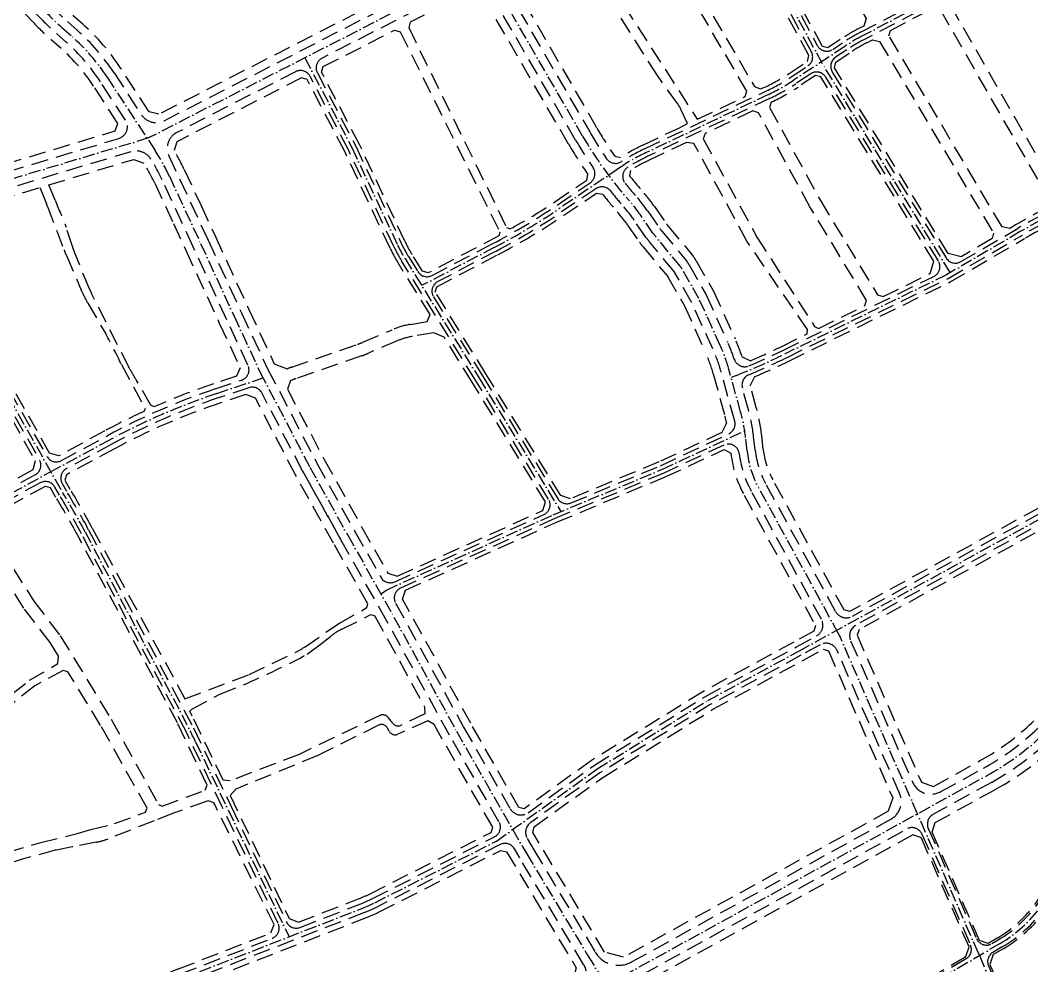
# Model space of a CAD drawing. Header units: metres. Extents: x 566107 to 571261, y 2062953 to 2068466.
# Drawn here: x 568967 to 569713, y 2066854 to 2067551 of the extents above; entities that cross this region are included whole.
import ezdxf

# ---------------------------------------------------------------- set-up
doc = ezdxf.new("R2010")
doc.units = ezdxf.units.M
doc.linetypes.add('ACAD_ISO10W100', pattern=[18.5, 12, -3, 0.5, -3])
doc.linetypes.add('HIDDEN', pattern=[0.375, 0.25, -0.125])
for name, color, linetype in [('LogDg phu', 7, 'CONTINUOUS'), ('TimDg', 222, 'CONTINUOUS'), ('ViaHeSphu', 32, 'CONTINUOUS')]:
    doc.layers.add(name, color=color, linetype=linetype)

msp = doc.modelspace()

# ---------------------------------------------------------------- linework, layer by layer
at = {"layer": 'LogDg phu', "linetype": 'HIDDEN', "ltscale": 50}
for points in [[(568671.428, 2067351.758, -0.0086696), (568723.675, 2067368.93), (569039.208, 2067463.815, 0.5009543), (569044.15, 2067477.358), (569025.723, 2067505.547, 0.0666957), (569000.731, 2067534.498), (568993.362, 2067541.032, -0.0225735), (568980.023, 2067553.982), (568892.578, 2067646.9, 0.0159791), (568883.798, 2067655.651), (568865.538, 2067672.725), (568849.497, 2067688.096, -0.0581151), (568819.095, 2067724.885), (568769.522, 2067801.464, -0.0374217), (568754.767, 2067828.492), (568726.235, 2067891.552), (568690.165, 2067959.709, 0.4146709), (568669.87, 2067965.94), (568448.804, 2067848.504, 0.3783489), (568444.617, 2067837.349), (568486.511, 2067727.493, 0.022817), (568595.367, 2067477.01), (568653.028, 2067359.325, 0.3792893), (568671.428, 2067351.758)], [(569146.888, 2067789.033), (569023.979, 2067743.93, 0.0155472), (569009.734, 2067738.194, 0.0215625), (568990.625, 2067728.798), (568894.624, 2067676.336, 0.5089757), (568892.959, 2067663.508, -0.0143694), (568901.317, 2067655.124), (568988.762, 2067562.206, 0.0225735), (569001.324, 2067550.011), (569008.692, 2067543.477, -0.0666957), (569035.768, 2067512.113), (569055.917, 2067481.289, 0.3835598), (569072.723, 2067476.83), (569286.97, 2067586.517, 0.4181297), (569293.393, 2067606.883), (569191.757, 2067799.035, 0.3871059), (569181.621, 2067802.684, -0.0093028), (569146.888, 2067789.033)], [(569648.022, 2067574.397), (569696.641, 2067602.735, 0.3942782), (569699.784, 2067613.192), (569626.26, 2067761.896, 0.4407226), (569607.825, 2067767.225), (569596.317, 2067760.187, 0.012059), (569586.428, 2067753.808), (569517.764, 2067707.127, 0.0163914), (569504.84, 2067697.707), (569482.156, 2067680.006, 0.3660857), (569480.04, 2067669.895), (569554.42, 2067532.296, 0.4408438), (569565.88, 2067529.433), (569573.031, 2067534.176, -0.0263057), (569586.887, 2067542.351), (569641.934, 2067571.039, 0.0118258), (569648.022, 2067574.397)], [(569399.096, 2067448.823, 0.4039856), (569409.993, 2067446.64, -0.0317387), (569426.959, 2067456.058), (569517.06, 2067498.838, 0.0355978), (569535.259, 2067509.124), (569547.471, 2067517.224, 0.3880755), (569550.087, 2067527.695), (569476.392, 2067664.026, 0.4486456), (569464.761, 2067666.771, -0.0337608), (569440.987, 2067652.385), (569331.04, 2067595.608, 0.4286737), (569324.948, 2067574.752), (569386.582, 2067468.539, 0.019865), (569399.096, 2067448.823)], [(569702.705, 2067397.645, -0.0479607), (569772.758, 2067429.932, 0.4011957), (569777.783, 2067439.782, 0.0419759), (569747.434, 2067516.819), (569709.558, 2067593.425, 0.434434), (569698.358, 2067596.791), (569651.043, 2067569.213, -0.0118258), (569644.707, 2067565.718), (569589.66, 2067537.03, 0.0263057), (569576.347, 2067529.176), (569567.922, 2067523.588, 0.4035974), (569565.52, 2067512.745), (569649.428, 2067375.652, 0.4079255), (569660.28, 2067372.917), (569702.705, 2067397.645)], [(569376.203, 2067462.516), (569313.463, 2067570.635, 0.3988835), (569293.654, 2067576.458), (569189.156, 2067522.959, 0.4168824), (569185.715, 2067512.127), (569214.038, 2067458.025), (569247.513, 2067386.641, 0.029171), (569252.903, 2067376.699), (569259.787, 2067365.599, 0.3931575), (569270.3, 2067362.729), (569314.739, 2067386.019, 0.0280259), (569362.524, 2067414.582), (569386.937, 2067431.098, 0.4169593), (569389.038, 2067442.269, -0.0195931), (569376.203, 2067462.516)], [(569242.08, 2067384.093), (569208.661, 2067455.359), (569180.306, 2067509.522, 0.4115498), (569169.573, 2067512.933), (569082.013, 2067468.105, 0.4030459), (569076.147, 2067451.056), (569105.058, 2067388.825), (569129.725, 2067335.171), (569148.982, 2067293.945), (569185.393, 2067224.275), (569213.346, 2067174.052), (569232.485, 2067140.21, 0.3876817), (569242.735, 2067136.855), (569352.67, 2067186.382, 0.4519987), (569356.202, 2067197.861), (569302.4, 2067285.507), (569247.804, 2067373.537, -0.029171), (569242.08, 2067384.093)], [(569529.544, 2067307.711), (569640.447, 2067362.078, 0.441856), (569643.749, 2067373.438), (569560.82, 2067508.929, 0.42491), (569549.575, 2067511.42), (569538.575, 2067504.124, -0.0355978), (569519.633, 2067493.418), (569429.532, 2067450.638, 0.0288157), (569414.683, 2067442.508, 0.4509902), (569412.714, 2067430.678, 0.0100579), (569420.356, 2067421.652, -0.0289969), (569429.363, 2067410.158), (569438.193, 2067397.435, 0.021549), (569439.809, 2067395.308), (569457.997, 2067373.4, -0.0441501), (569459.901, 2067370.645), (569472.458, 2067348.53), (569488.325, 2067313.584, -0.0269775), (569493.267, 2067300.928, 0.4381152), (569503.975, 2067296.061, 0.0141364), (569529.544, 2067307.711)], [(569401.841, 2067425.045, 0.391112), (569391.109, 2067426.677), (569365.886, 2067409.613, -0.0280259), (569317.524, 2067380.704), (569274.498, 2067358.156, 0.4355879), (569271.413, 2067346.853), (569307.506, 2067288.658), (569363.02, 2067198.223, 0.3693976), (569372.918, 2067195.025), (569438.725, 2067222.472), (569489.224, 2067246.01, 0.3662225), (569493.555, 2067255.391), (569483.481, 2067291.853, 0.0391805), (569477.399, 2067308.623), (569461.755, 2067343.076), (569449.466, 2067364.72, 0.0441501), (569448.764, 2067365.735), (569430.576, 2067387.643, -0.021549), (569428.335, 2067390.593), (569419.504, 2067403.316, 0.0289969), (569411.355, 2067413.715, -0.0120892), (569401.841, 2067425.045)], [(568823.881, 2067148.235, -0.3761676), (568814.313, 2067152.668), (568804.645, 2067174.477), (568786.326, 2067220.241), (568759.311, 2067285.365), (568735.308, 2067351.058, -0.4313642), (568740.519, 2067361.465), (568873.635, 2067401.494, -0.3516647), (568882.919, 2067397.74), (568899.223, 2067368.613, 0.0270689), (568934.895, 2067307.761), (568980.724, 2067226.729, -0.4187822), (568977.59, 2067215.767), (568946.094, 2067198.595, -0.0526551), (568823.881, 2067148.235)], [(569112.547, 2067272.384, 0.0430808), (569034.19, 2067238.421), (569000.626, 2067220.298, 0.4199716), (568997.463, 2067209.321), (569000.639, 2067203.706, -0.0163767), (569016.995, 2067175.112), (569094.256, 2067029.145), (569122.092, 2066971.094), (569162.882, 2066886.026, 0.3920925), (569172.996, 2066882.029), (569217.87, 2066899.486, 0.0242973), (569226.43, 2066903.305), (569316.347, 2066948.773, 0.4295299), (569319.679, 2066959.888), (569283.086, 2067023.771), (569236.961, 2067107.919), (569202.88, 2067168.18), (569174.831, 2067218.577), (569144.785, 2067276.068, 0.3684589), (569135.157, 2067279.949), (569112.547, 2067272.384)], [(569328.036, 2066969.441, 0.4443414), (569341.089, 2066966.6), (569390.112, 2067001.742), (569471.988, 2067052.33), (569539.082, 2067088.837), (569553.918, 2067096.965, 0.4140568), (569557.489, 2067109.179), (569505.791, 2067203.656, -0.0942849), (569496.822, 2067231.4, 0.5086893), (569485.504, 2067237.656), (569441.148, 2067216.982), (569360.964, 2067183.538), (569247.14, 2067132.258, 0.4372874), (569243.411, 2067121.119), (569293.555, 2067029.638), (569328.036, 2066969.441, 0.0272626)], [(568949.445, 2067192.449, -0.0516709), (568828.732, 2067142.392, 0.4520495), (568823.704, 2067131.484), (568889.757, 2066982.485), (568964.104, 2066821.204, 0.0332387), (568983.135, 2066786.731, 0.4203516), (568995.729, 2066784.125, 0.0197184), (569014.601, 2066797.92), (569058.436, 2066832.694, -0.073662), (569084.788, 2066847.714), (569152.434, 2066874.03, 0.4366861), (569156.747, 2066884.945), (569115.749, 2066970.444), (569088.898, 2067026.443), (569011.692, 2067172.305, 0.0164333), (568995.472, 2067200.654), (568992.048, 2067206.707, 0.4096597), (568981.256, 2067209.793), (568949.445, 2067192.449)], [(569645.59, 2066982.149), (569677.079, 2066999.487, 0.2160258), (569772.969, 2067127.707), (569787.045, 2067191.628, 0.0059067), (569789.421, 2067203.055, 0.6357445), (569777.725, 2067211.606), (569582.963, 2067104.897, 0.3884731), (569579.043, 2067093.396), (569624.613, 2066989.275, 0.4410518), (569645.59, 2066982.149)], [(569390.678, 2066863.766, 0.4032228), (569417.468, 2066856.545), (569608.646, 2066961.808, 0.3878751), (569615.152, 2066980.962), (569569.119, 2067086.141, 0.4404312), (569556.55, 2067090.425), (569542.437, 2067082.693), (569475.503, 2067046.273), (569393.996, 2066995.913), (569343.093, 2066959.423, 0.3847142), (569340.527, 2066947.635), (569345.322, 2066939.263), (569390.678, 2066863.766)], [(569687.805, 2066872.761, 0.2073264), (569733.197, 2066935.117), (569750.764, 2067014.08, 0.7539788), (569730.488, 2067025.093, -0.0729203), (569682.867, 2066988.975), (569639.791, 2066965.258, 0.3878751), (569636.321, 2066955.042), (569671.888, 2066873.777, 0.449859), (569683.28, 2066870.093), (569687.805, 2066872.761)], [(569667.456, 2066868.938, -0.3794445), (569664.19, 2066858.839), (569473.61, 2066746.483, -0.4053977), (569462.782, 2066749.105), (569433.577, 2066795.388), (569418.568, 2066819.326, -0.4309336), (569425.866, 2066847.471), (569620.44, 2066954.603, -0.4410518), (569631.627, 2066950.802), (569667.456, 2066868.938)], [(569000.353, 2066778.8, 0.4548206), (568998.88, 2066766.831), (569079.895, 2066676.532, 0.3503929), (569090.977, 2066674.682), (569376.562, 2066833.889, 0.4237377), (569382.116, 2066854.715), (569334.972, 2066933.191), (569331.126, 2066939.904, 0.3990614), (569320.574, 2066943.067), (569229.589, 2066897.058, -0.0242973), (569220.408, 2066892.962), (569087.325, 2066841.191, 0.0736126), (569062.771, 2066827.198), (569018.952, 2066792.436, -0.0190034), (569000.353, 2066778.8)], [(569739.053, 2066933.81, -0.2073377), (569690.852, 2066867.592), (569684.017, 2066863.563, 0.3754266), (569680.707, 2066853.567), (569750.546, 2066687.68, -0.1293563)]]:
    msp.add_lwpolyline(points, format="xyb", dxfattribs=at)
msp.add_lwpolyline([(568890.537, 2067396.415), (568904.508, 2067371.454, 0.0271893), (568940.015, 2067310.897), (568986.139, 2067229.344, 0.4084788), (568996.903, 2067226.243), (569030.864, 2067244.581, -0.0430808), (569110.325, 2067279.022), (569129.825, 2067285.546, 0.4480396), (569134.535, 2067296.519), (569118.838, 2067330.126), (569094.165, 2067383.79), (569071.156, 2067433.318, 0.0297455), (569063.034, 2067448.386, 0.3394724), (569048.234, 2067453.998), (568895.214, 2067407.983, 0.4796569)], format="xyb", close=True, dxfattribs=at)
at = {"layer": 'LogDg phu', "linetype": 'HIDDEN', "ltscale": 50, "elevation": 0}
msp.add_lwpolyline([(569503.849, 2067289.504, 0.0154612), (569532.185, 2067302.324), (569651.063, 2067360.6), (569705.726, 2067392.461, -0.0470049), (569773.307, 2067423.765, -0.4419747), (569783.733, 2067418.171, -0.0918237), (569795.037, 2067238.6, -0.2418835), (569784.791, 2067223.459), (569580.228, 2067111.38, -0.4143703), (569568.008, 2067114.953), (569516.318, 2067209.416, -0.0979313), (569508.617, 2067233.839), (569507.491, 2067244.018, 0.0398641), (569503.704, 2067263.717), (569499.209, 2067279.986, -0.3782379), (569503.849, 2067289.504)], format="xyb", dxfattribs=at)
at = {"layer": 'LogDg phu', "linetype": 'HIDDEN', "ltscale": 50}
msp.add_lwpolyline([(569174.831, 2067218.577), (569202.88, 2067168.18)], close=True, dxfattribs=at)
at = {"layer": 'TimDg', "linetype": 'ACAD_ISO10W100', "ltscale": 0.75}
for points in [[(569005.403, 2066622.535), (569083.995, 2066663.92), (569398.866, 2066839.454), (569679.973, 2066994.231, 0.2159494), (569778.829, 2067126.417), (569792.905, 2067190.337, 0.1706125), (569752.813, 2067519.478), (569303.943, 2068427.329)], [(569747.781, 2066686.516), (569675.006, 2066859.377, -0.0101776), (569673.298, 2066863.072), (569628.337, 2066965.801), (569570.964, 2067096.891, 0.0220388), (569570.187, 2067098.473), (569511.055, 2067206.536, -0.0979313), (569502.653, 2067233.179), (569501.527, 2067243.358, 0.0398641), (569497.921, 2067262.119), (569489.264, 2067293.451, 0.0391805), (569482.862, 2067311.104), (569467.107, 2067345.803), (569454.683, 2067367.682, 0.0441501), (569453.381, 2067369.568), (569435.193, 2067391.475, -0.021549), (569433.264, 2067394.014), (569424.434, 2067406.737, 0.0289969), (569415.856, 2067417.683, -0.0492558), (569381.393, 2067465.527), (569308.574, 2067591.015), (569001.505, 2068171.555)], [(569652.49, 2067364.904), (569558.373, 2067518.675), (569472.791, 2067676.998), (569373.066, 2067829.587, -0.0401189), (569350.079, 2067871.799), (569344.027, 2067885.407)], [(570000.73, 2067879.166, 0.1513235), (569630.698, 2067788.244), (569593.187, 2067765.306, 0.012059), (569583.055, 2067758.77), (569514.391, 2067712.089, 0.0163914), (569501.148, 2067702.437), (569469.506, 2067677.745, -0.0465201), (569438.234, 2067657.717), (569326.106, 2067599.813), (569061.072, 2067464.124), (568725.426, 2067363.191, 0.0112164), (568658.205, 2067340.716), (568610.566, 2067322.694), (568582.011, 2067310.556), (568402.083, 2067235.172), (568167.186, 2067135.332), (567925.54, 2067029.064)], [(570000.73, 2067879.166, 0.1513235), (569630.698, 2067788.244), (569593.187, 2067765.306, 0.012059), (569583.055, 2067758.77), (569514.391, 2067712.089, 0.0163914), (569501.148, 2067702.437), (569469.506, 2067677.745, -0.0465201), (569438.234, 2067657.717), (569326.106, 2067599.813), (569061.072, 2067464.124), (568725.426, 2067363.191, 0.0112164), (568658.205, 2067340.716), (568610.566, 2067322.694), (568582.011, 2067310.556), (568402.083, 2067235.172), (568167.186, 2067135.332), (567925.54, 2067029.064)], [(569709.623, 2067606.83), (569649.533, 2067571.805, -0.0118258), (569643.32, 2067568.378), (569588.273, 2067539.691, 0.0263057), (569574.689, 2067531.676), (569536.917, 2067506.624, -0.0355978), (569518.346, 2067496.128), (569428.246, 2067453.348, 0.0378946), (569408.532, 2067442.085), (569364.205, 2067412.097, -0.0280259), (569316.131, 2067383.361), (569262.63, 2067355.323)], [(568984.393, 2067558.094, 0.0225735), (568997.343, 2067545.521), (569004.712, 2067538.987, -0.0666957), (569030.746, 2067508.83), (569066.116, 2067454.721, -0.0360304), (569076.598, 2067435.846), (569099.611, 2067386.307), (569124.282, 2067332.649), (569143.602, 2067291.285), (569180.112, 2067221.426), (569208.113, 2067171.116), (569242.204, 2067110.838), (569288.321, 2067026.705), (569340.147, 2066936.227), (569384.979, 2066861.601), (569428.499, 2066792.194), (569480.316, 2066710.072), (569559.815, 2066583.131), (569591.012, 2066534.466), (569624.708, 2066478.983), (569638.558, 2066456.773, 0.255677), (569709.667, 2066416.756), (569750.962, 2066416.262)], [(569176.517, 2067523.228), (569211.349, 2067456.692), (569244.797, 2067385.367, 0.029171), (569250.353, 2067375.118), (569304.953, 2067287.082), (569365.387, 2067188.633)], [(569942.01, 2067447.034), (569895.875, 2067448.264, 0.0757981), (569806.138, 2067437.022), (569796.661, 2067434.338, 0.0630283), (569704.216, 2067395.053), (569649.645, 2067363.246), (569530.864, 2067305.017, -0.0197369), (569494.776, 2067289.06), (569490.901, 2067287.526)], [(568879.3, 2067410.349), (568901.866, 2067370.034, 0.0271289), (568937.455, 2067309.329), (568998.056, 2067202.18, -0.0164049), (569014.343, 2067173.708), (569086.933, 2067036.567, -0.0099258), (569095.869, 2067018.843), (569164.801, 2066875.086)], [(568757.866, 2067124.141), (568839.329, 2067149.567, 0.0491919), (568947.769, 2067195.522), (568988.478, 2067217.716), (569032.527, 2067241.501, -0.0430808), (569111.436, 2067275.703), (569145.746, 2067287.183)], [(568935.54, 2066749.258, 0.0782398), (569016.776, 2066795.178), (569060.604, 2066829.946, -0.073638), (569086.056, 2066844.452), (569219.139, 2066896.224, 0.0242973), (569228.01, 2066900.181), (569317.738, 2066945.554), (569392.054, 2066998.827), (569473.745, 2067049.301), (569540.759, 2067085.765), (569799.644, 2067227.606)], [(569778.829, 2067126.417), (569736.125, 2066934.463, -0.2073322), (569689.329, 2066870.177), (569469.926, 2066740.828, 0.1516132), (569430.077, 2066696.936), (569427.389, 2066691.172, -0.1421577), (569390.694, 2066649.219), (569095.087, 2066459.86)]]:
    msp.add_lwpolyline(points, format="xyb", dxfattribs=at)
msp.add_lwpolyline([(569232.54, 2067127.925), (569236.595, 2067130.798), (569359.732, 2067186.273), (569439.881, 2067219.701), (569500.9, 2067248.142)], dxfattribs=at)
at = {"layer": 'ViaHeSphu', "linetype": 'HIDDEN', "ltscale": 50}
for points in [[(569025.013, 2067741.114), (569113.933, 2067773.744), (569121.066, 2067771.102), (569124.383, 2067765.168), (569166.263, 2067696.538), (569186.273, 2067664.018), (569206.293, 2067626.758), (569233.339, 2067569.169), (569231.944, 2067565.087), (569068.835, 2067481.58), (569061.649, 2067483.487), (569040.79, 2067515.396, 0.0666957), (569012.673, 2067547.966), (569005.305, 2067554.5, -0.0225735), (568993.131, 2067566.318), (568905.686, 2067659.236, 0.0154442), (568896.422, 2067668.489), (568897.158, 2067674.302), (568992.064, 2067726.165, -0.0238738), (569013.009, 2067736.344, -0.0132366), (569025.013, 2067741.114)], [(568492.117, 2067729.631, 0.022817), (568600.755, 2067479.65), (568658.854, 2067361.072), (568668.538, 2067357.105, -0.0088261), (568721.923, 2067374.669), (569036.535, 2067469.277), (569038.588, 2067474.902), (569020.701, 2067502.264, 0.0666957), (568996.75, 2067530.009), (568989.381, 2067536.543, -0.0225735), (568975.654, 2067549.87), (568888.209, 2067642.788, 0.0159791)], [(569588.675, 2067546.666), (569585.5, 2067545.011, 0.0263057), (569571.372, 2067536.676), (569562.161, 2067530.567), (569558.235, 2067531.548), (569484.494, 2067667.966), (569486.058, 2067675.44), (569505.685, 2067690.756), (569509.549, 2067690.002), (569590.583, 2067552.104), (569588.675, 2067546.666)], [(569331.612, 2067589.151), (569328.894, 2067579.906), (569391.772, 2067471.55, 0.0215539), (569405.142, 2067450.641), (569409.401, 2067449.818, -0.0297867), (569425.672, 2067458.768), (569452.338, 2067471.429), (569458.701, 2067474.902), (569454.153, 2067484.639, 0.0466638), (569451.327, 2067489.459), (569436.477, 2067510.106), (569373.795, 2067609.402), (569372.148, 2067610.032), (569331.407, 2067589.045)], [(569771.434, 2067440.049), (569766.827, 2067431.002, 0.0190359), (569738.209, 2067419.338), (569733.983, 2067420.69), (569652.054, 2067562.877), (569653.157, 2067566.973), (569699.305, 2067593.871), (569703.227, 2067592.692), (569742.056, 2067514.159, -0.0409088), (569771.434, 2067440.049)], [(569701.194, 2067400.237), (569696.404, 2067397.445), (569690.792, 2067398.503), (569607.312, 2067539.47), (569608.424, 2067543.426), (569639.949, 2067559.855), (569645.232, 2067558.335), (569726.002, 2067417.655), (569724.636, 2067412.889, 0.0164073), (569701.194, 2067400.237)], [(569683.444, 2067389.891), (569660.589, 2067376.57), (569650.888, 2067379.015), (569567.128, 2067515.864), (569568.062, 2067520.081), (569578.005, 2067526.676, -0.0263057), (569591.046, 2067534.37), (569595.107, 2067536.486), (569600.393, 2067535.351), (569684.487, 2067393.971), (569683.444, 2067389.891)], [(569528.223, 2067310.405), (569546.926, 2067319.782), (569547.18, 2067322.857), (569502.508, 2067387.974), (569463.502, 2067460.154), (569458.102, 2067460.882), (569430.819, 2067447.928, 0.0280981), (569416.623, 2067440.182), (569415.952, 2067436.22, 0.0120187), (569424.856, 2067425.62, -0.0289969), (569434.292, 2067413.579), (569443.122, 2067400.856, 0.021549), (569444.426, 2067399.141), (569462.614, 2067377.233, -0.0441501), (569465.119, 2067373.608), (569477.809, 2067351.257), (569493.788, 2067316.065, -0.0273214), (569499.023, 2067302.634), (569505.097, 2067299.798, 0.0128778), (569528.223, 2067310.405)], [(569079.508, 2067401.1), (569088.718, 2067381.273), (569113.394, 2067327.603), (569128.784, 2067294.654), (569126.158, 2067288.537), (569109.056, 2067282.815, 0.0237024), (569065.266, 2067265.838), (569062.888, 2067267.094), (569052.079, 2067285.702, 0.0002793), (569046.806, 2067294.779), (569019.119, 2067349.545, -0.017795), (569017.545, 2067352.973), (569006.528, 2067379.785, -0.0382393), (569005.003, 2067383.97), (569000.521, 2067398.263, -0.007504), (568992.39, 2067418.191), (568987.523, 2067429.476), (569050.213, 2067448.328), (569057.719, 2067445.571, -0.0304728), (569065.715, 2067430.79), (569079.508, 2067401.1)], [(568980.989, 2067427.511), (568982.951, 2067422.902), (568985.895, 2067415.58, -0.0090442), (568986.668, 2067413.552), (568998.872, 2067381.526, 0.0060161), (569000.551, 2067377.453), (569011.53, 2067351.834, 0.0070069), (569016.38, 2067342.182), (569029.637, 2067319.569, -0.0154591), (569041.252, 2067297.035), (569058.591, 2067264.709), (569057.978, 2067262.608, 0.0154823), (569028.964, 2067248.101), (568995.071, 2067229.8), (568988.21, 2067231.776), (568942.574, 2067312.466, -0.0272501), (568907.151, 2067372.874), (568894.055, 2067396.272), (568896.401, 2067402.075), (568980.989, 2067427.511)], [(568932.335, 2067306.193), (568977.659, 2067226.055), (568975.731, 2067219.309), (568944.179, 2067202.107, -0.0527453), (568822.272, 2067151.919), (568818.176, 2067153.825), (568808.331, 2067176.031), (568790.03, 2067221.751), (568763.039, 2067286.819), (568740.014, 2067349.835), (568743.086, 2067355.971), (568875.054, 2067395.656), (568882.285, 2067392.732), (568896.58, 2067367.193, 0.0270093), (568932.335, 2067306.193)], [(569087.99, 2067050.63), (569087.99, 2067050.63), (569135.482, 2067068.493), (569169.34, 2067084.682, 0.0270372), (569176.618, 2067088.965), (569201.918, 2067106.378), (569222.274, 2067117.81), (569223.03, 2067120.528), (569197.648, 2067165.244), (569169.55, 2067215.728), (569140.055, 2067272.164), (569132.998, 2067275.009), (569113.816, 2067268.59, 0.0430808), (569036.091, 2067234.902), (569000.697, 2067215.791), (568999.534, 2067211.754), (569003.223, 2067205.232, -0.0163488), (569019.646, 2067176.515), (569087.99, 2067050.63)], [(568941.723, 2067183.796), (568940.648, 2067179.868), (568961.321, 2067146.714), (568976.516, 2067122.548), (568996.095, 2067097.098), (569033.634, 2067035.48), (569068.553, 2066972.524), (569071.26, 2066971.494), (569102.99, 2066983.206), (569104.508, 2066986.95), (569082.48, 2067032.888), (569009.04, 2067170.901, 0.016462), (568992.889, 2067199.127), (568988.983, 2067206.033), (568984.872, 2067207.208), (568951.359, 2067188.937, -0.0044949), (568941.723, 2067183.796)], [(569767.109, 2067128.998), (569784.123, 2067206.257), (569780.814, 2067208.737), (569585.265, 2067101.597), (569583.837, 2067097.407), (569631.255, 2066989.064), (569640.194, 2066986.027), (569674.185, 2067004.743, 0.2159494), (569767.109, 2067128.998)], [(568891.231, 2066996.427), (568907.109, 2067004.208, 0.0846883), (568915.294, 2067010.109), (568960.504, 2067054.315), (568973.331, 2067064.234), (568994.325, 2067076.61), (568994.679, 2067082.124), (568988.663, 2067091.998), (568969.123, 2067117.398), (568953.693, 2067141.938), (568932.587, 2067175.786), (568928.31, 2067177.003, -0.0411649), (568828.382, 2067138.142), (568826.72, 2067134.552), (568887.322, 2066997.849), (568891.231, 2066996.427)], [(569113.857, 2067054.049), (569131.201, 2067060.913, 0.0220941), (569178.183, 2067083.44), (569187.811, 2067090.58), (569195.454, 2067096.482, -0.0839342), (569203.765, 2067101.82), (569225.219, 2067112.625), (569227.993, 2067111.785), (569228.204, 2067111.413), (569264.741, 2067044.758), (569264.986, 2067039.435), (569247.436, 2067031.051, -0.3530245), (569241.327, 2067032.501), (569237.979, 2067036.825, 0.3541008), (569231.854, 2067038.266), (569172.249, 2067009.514), (569121.483, 2066990.1), (569116.11, 2066990.508), (569093.481, 2067037.701), (569091.534, 2067041.361), (569093.077, 2067043.037), (569113.857, 2067054.049)], [(569186.163, 2067008.72), (569186.163, 2067008.72), (569125.512, 2066984.031), (569121.47, 2066979.336), (569164.995, 2066888.558), (569171.817, 2066885.862), (569216.42, 2066903.214, 0.0242973), (569224.625, 2066906.874), (569313.838, 2066951.987), (569315.024, 2066955.943), (569277.852, 2067020.838), (569271.955, 2067031.596), (569267.119, 2067034.343), (569245.127, 2067024.496, -0.3968433), (569238.65, 2067026.748), (569237.516, 2067028.922, 0.4115089), (569230.826, 2067031.11), (569186.163, 2067008.72)], [(568991.783, 2066786.301, 0.0214809), (569012.115, 2066801.054), (569055.959, 2066835.835, -0.0736881), (569083.337, 2066851.442), (569151.342, 2066877.897), (569153.782, 2066884.19), (569109.981, 2066972.565), (569109.388, 2066973.778), (569105.246, 2066975.455), (569103.583, 2066974.856), (569079.49, 2066966.148), (569065.446, 2066960.61), (569031.331, 2066947.326, -0.0463609), (569022.435, 2066944.781), (569005.242, 2066941.545, 0.0062285), (569004.875, 2066941.472), (568993.353, 2066939.005, 0.087559), (568992.315, 2066938.908), (568967.17, 2066932.021), (568955.814, 2066928.464, 0.0303916)], [(569001.272, 2066774.598, 0.0202986), (569021.438, 2066789.302), (569065.248, 2066824.057, -0.0735819), (569088.776, 2066837.463), (569221.858, 2066889.234, 0.0242973), (569231.394, 2066893.488), (569321.086, 2066938.843), (569325.308, 2066937.625), (569376.611, 2066852.228), (569373.026, 2066838.787), (569086.791, 2066679.217), (569082.167, 2066679.99), (569000.774, 2066770.709), (569001.272, 2066774.598)], [(569740.517, 2066933.483, -0.2073404), (569691.614, 2066866.3), (569684.192, 2066861.925), (569681.825, 2066854.777), (569751.928, 2066688.263, -0.1293563)]]:
    msp.add_lwpolyline(points, format="xyb", dxfattribs=at)
for points in [[(569508.136, 2067501.993), (569512.388, 2067500.269), (569515.773, 2067501.548, 0.0355978), (569533.6, 2067511.625), (569547.12, 2067520.591), (569548.194, 2067524.888), (569474.865, 2067660.543), (569468.432, 2067662.017, -0.0340858), (569443.74, 2067647.054), (569429.752, 2067638.931), (569430.376, 2067634.735)], [(569385.253, 2067437.202, -0.021212), (569371.014, 2067459.505), (569307.502, 2067568.954), (569297.757, 2067571.819), (569254.279, 2067549.559), (569253.052, 2067545.562), (569325.335, 2067398.152), (569327.642, 2067397.024, 0.0296922), (569360.843, 2067417.067), (569384.5, 2067433.071)], [(569320.33, 2067394.593), (569319.449, 2067391.874), (569267.445, 2067364.62), (569263.207, 2067365.777), (569255.452, 2067378.28, -0.029171), (569250.229, 2067387.914), (569216.726, 2067459.359), (569188.815, 2067512.673), (569190.094, 2067516.698), (569242.705, 2067543.633), (569246.819, 2067542.371)], [(569239.364, 2067382.82), (569205.973, 2067454.026), (569178.133, 2067507.205), (569174.071, 2067508.495), (569082.022, 2067461.369), (569080.173, 2067454.821, -0.0242746), (569087.481, 2067440.901), (569099.881, 2067414.209), (569110.504, 2067391.342), (569135.169, 2067337.694), (569153.942, 2067297.503), (569163.376, 2067293.828), (569163.686, 2067293.956, -0.0145777), (569166.957, 2067295.194), (569215.342, 2067311.917, 0.0179153), (569219.352, 2067313.466), (569240.906, 2067322.691, -0.0583543), (569254.29, 2067326.654), (569266.577, 2067328.779), (569268.869, 2067333.88), (569245.254, 2067371.956, -0.029171)], [(569637.771, 2067364.107), (569640.403, 2067373.159), (569557.121, 2067509.227), (569553.055, 2067510.128), (569540.233, 2067501.624, -0.0355978), (569520.92, 2067490.708), (569520.525, 2067490.521), (569519.254, 2067486.601), (569556.781, 2067417.938), (569598.868, 2067348.364), (569603.114, 2067347.118)], [(569788.491, 2067234.633), (569783.432, 2067227.276), (569578.304, 2067114.887), (569574.233, 2067116.077), (569521.582, 2067212.297, -0.0979313), (569514.581, 2067234.499), (569513.454, 2067244.678, 0.0398641), (569509.488, 2067265.315), (569505.048, 2067281.382), (569508.329, 2067288.131, 0.0136773), (569533.505, 2067299.63), (569652.48, 2067357.954), (569707.237, 2067389.869, -0.0441124), (569770.027, 2067419.396), (569778.349, 2067414.963, -0.0933344)], [(569190.674, 2067227.124), (569218.579, 2067176.988), (569237.628, 2067143.305), (569244.648, 2067141.007), (569352.058, 2067189.397), (569354.001, 2067195.712), (569299.847, 2067283.932), (569279.255, 2067317.133), (569271.693, 2067320.53), (569255.824, 2067317.785, 0.0583543), (569244.448, 2067314.417), (569222.893, 2067305.192, -0.0179153), (569218.282, 2067303.411), (569169.897, 2067286.688, 0.0145777), (569167.116, 2067285.635), (569165.962, 2067285.16), (569163.655, 2067278.822)], [(569298.789, 2067032.571), (569248.589, 2067124.154), (569250.745, 2067130.592), (569362.158, 2067180.785), (569442.36, 2067214.237), (569485.805, 2067234.487), (569490.754, 2067231.616, 0.0971962), (569500.528, 2067200.776), (569553.185, 2067104.545), (569551.994, 2067100.472), (569537.165, 2067092.347), (569469.979, 2067055.79), (569387.893, 2067005.073), (569338.331, 2066969.544), (569334.402, 2066970.4)], [(568921.777, 2066922.579), (568924.294, 2066921.849), (568936.134, 2066929.512, -0.0579262), (568939.239, 2066931.046), (568956.83, 2066937.327), (568981.704, 2066944.567), (569007.687, 2066951.021), (569018.687, 2066954.159), (569036.029, 2066958.517), (569058.933, 2066966.953), (569060.056, 2066969.997), (569025.853, 2067030.955), (569001.758, 2067070.504), (568998.258, 2067071.45), (568977.325, 2067060.137), (568962.902, 2067048.954), (568920.284, 2067005.201, -0.0846883), (568910.19, 2066997.923), (568894.07, 2066990.023), (568892.592, 2066985.96), (568893.402, 2066984.133)], [(569731.794, 2066935.72, -0.208097), (569687.043, 2066874.053), (569680.509, 2066870.201), (569674.197, 2066872.242), (569639.132, 2066952.361), (569641.507, 2066959.353), (569685.761, 2066983.719, 0.0706882), (569733.444, 2067019.552, -0.7505015), (569748.594, 2067011.235)]]:
    msp.add_lwpolyline(points, format="xyb", close=True, dxfattribs=at)
for points in [[(569378.965, 2067613.068), (569381.25, 2067609.377), (569463.597, 2067481.495), (569465.901, 2067477.869), (569501.198, 2067494.628), (569502.469, 2067498.547), (569424.474, 2067632.289), (569418.673, 2067634.109)], [(569552.401, 2067325.199), (569555.368, 2067323.712), (569589.614, 2067340.5), (569590.755, 2067344.387), (569548.978, 2067413.448), (569511.111, 2067482.735), (569506.962, 2067484.081), (569471.666, 2067467.322), (569470.394, 2067463.402), (569509.964, 2067391.001)], [(569396.215, 2066992.582), (569477.512, 2067042.812), (569544.354, 2067079.182), (569558.872, 2067087.137), (569562.706, 2067085.83), (569610.144, 2066977.44), (569606.819, 2066967.651), (569411.524, 2066860.122), (569397.614, 2066863.871), (569344.69, 2066951.967), (569345.583, 2066956.287)], [(569624.83, 2066950.171), (569424.54, 2066839.891), (569421.092, 2066826.595), (569438.656, 2066798.583), (569468.626, 2066751.087), (569475.601, 2066749.397), (569664.085, 2066860.518), (569666.388, 2066867.638), (569631.215, 2066948.002)]]:
    msp.add_lwpolyline(points, close=True, dxfattribs=at)
msp.add_lwpolyline([(569513.49, 2067497.148), (569513.492, 2067497.144)], dxfattribs=at)
at = {"layer": 'ViaHeSphu', "linetype": 'HIDDEN', "ltscale": 50, "elevation": 0}
msp.add_lwpolyline([(569406.855, 2067409.747, -0.0289969), (569414.575, 2067399.895), (569423.406, 2067387.172, 0.021549), (569425.96, 2067383.81), (569444.148, 2067361.902, -0.0441501), (569444.248, 2067361.757), (569456.404, 2067340.349), (569471.936, 2067306.142, -0.0391805), (569477.697, 2067290.255), (569486.354, 2067258.923, -0.0119236), (569487.607, 2067253.928), (569484.063, 2067246.914), (569437.513, 2067225.217), (569372.43, 2067198.072), (569365.199, 2067200.408), (569310.059, 2067290.233), (569272.711, 2067350.454), (569273.787, 2067354.396), (569318.916, 2067378.047, 0.0280259), (569367.567, 2067407.128), (569391.669, 2067423.433), (569396.001, 2067422.751, 0.0135748), (569406.855, 2067409.747)], format="xyb", dxfattribs=at)

doc.saveas('drawing.dxf')
